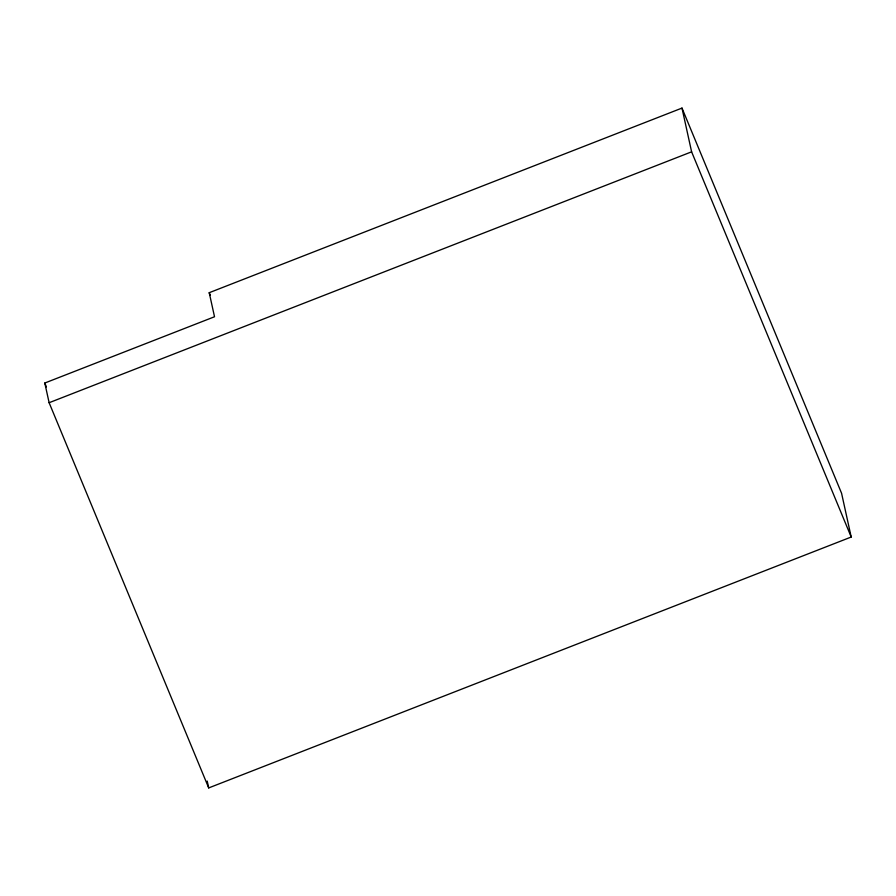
<?xml version="1.0" encoding="UTF-8"?>
<svg xmlns="http://www.w3.org/2000/svg" width="896" height="896" viewBox="0 0 896 896"><rect width="100%" height="100%" fill="white"/><g stroke="black" fill="none" stroke-linecap="round" stroke-linejoin="round"><path stroke-width="1.34" d="M209.227 292.701L681.99 108.08L841.579 493.282L851.2 537.029L208.712 787.92L49.123 402.718L44.8 383.029L214.514 316.758L209.227 292.701L210.269 295.21M49.123 402.718L691.611 151.827L681.99 108.08M691.611 151.827L851.2 537.029M44.8 383.029L46.402 386.915M207.211 781.088L208.712 787.92"/></g></svg>
